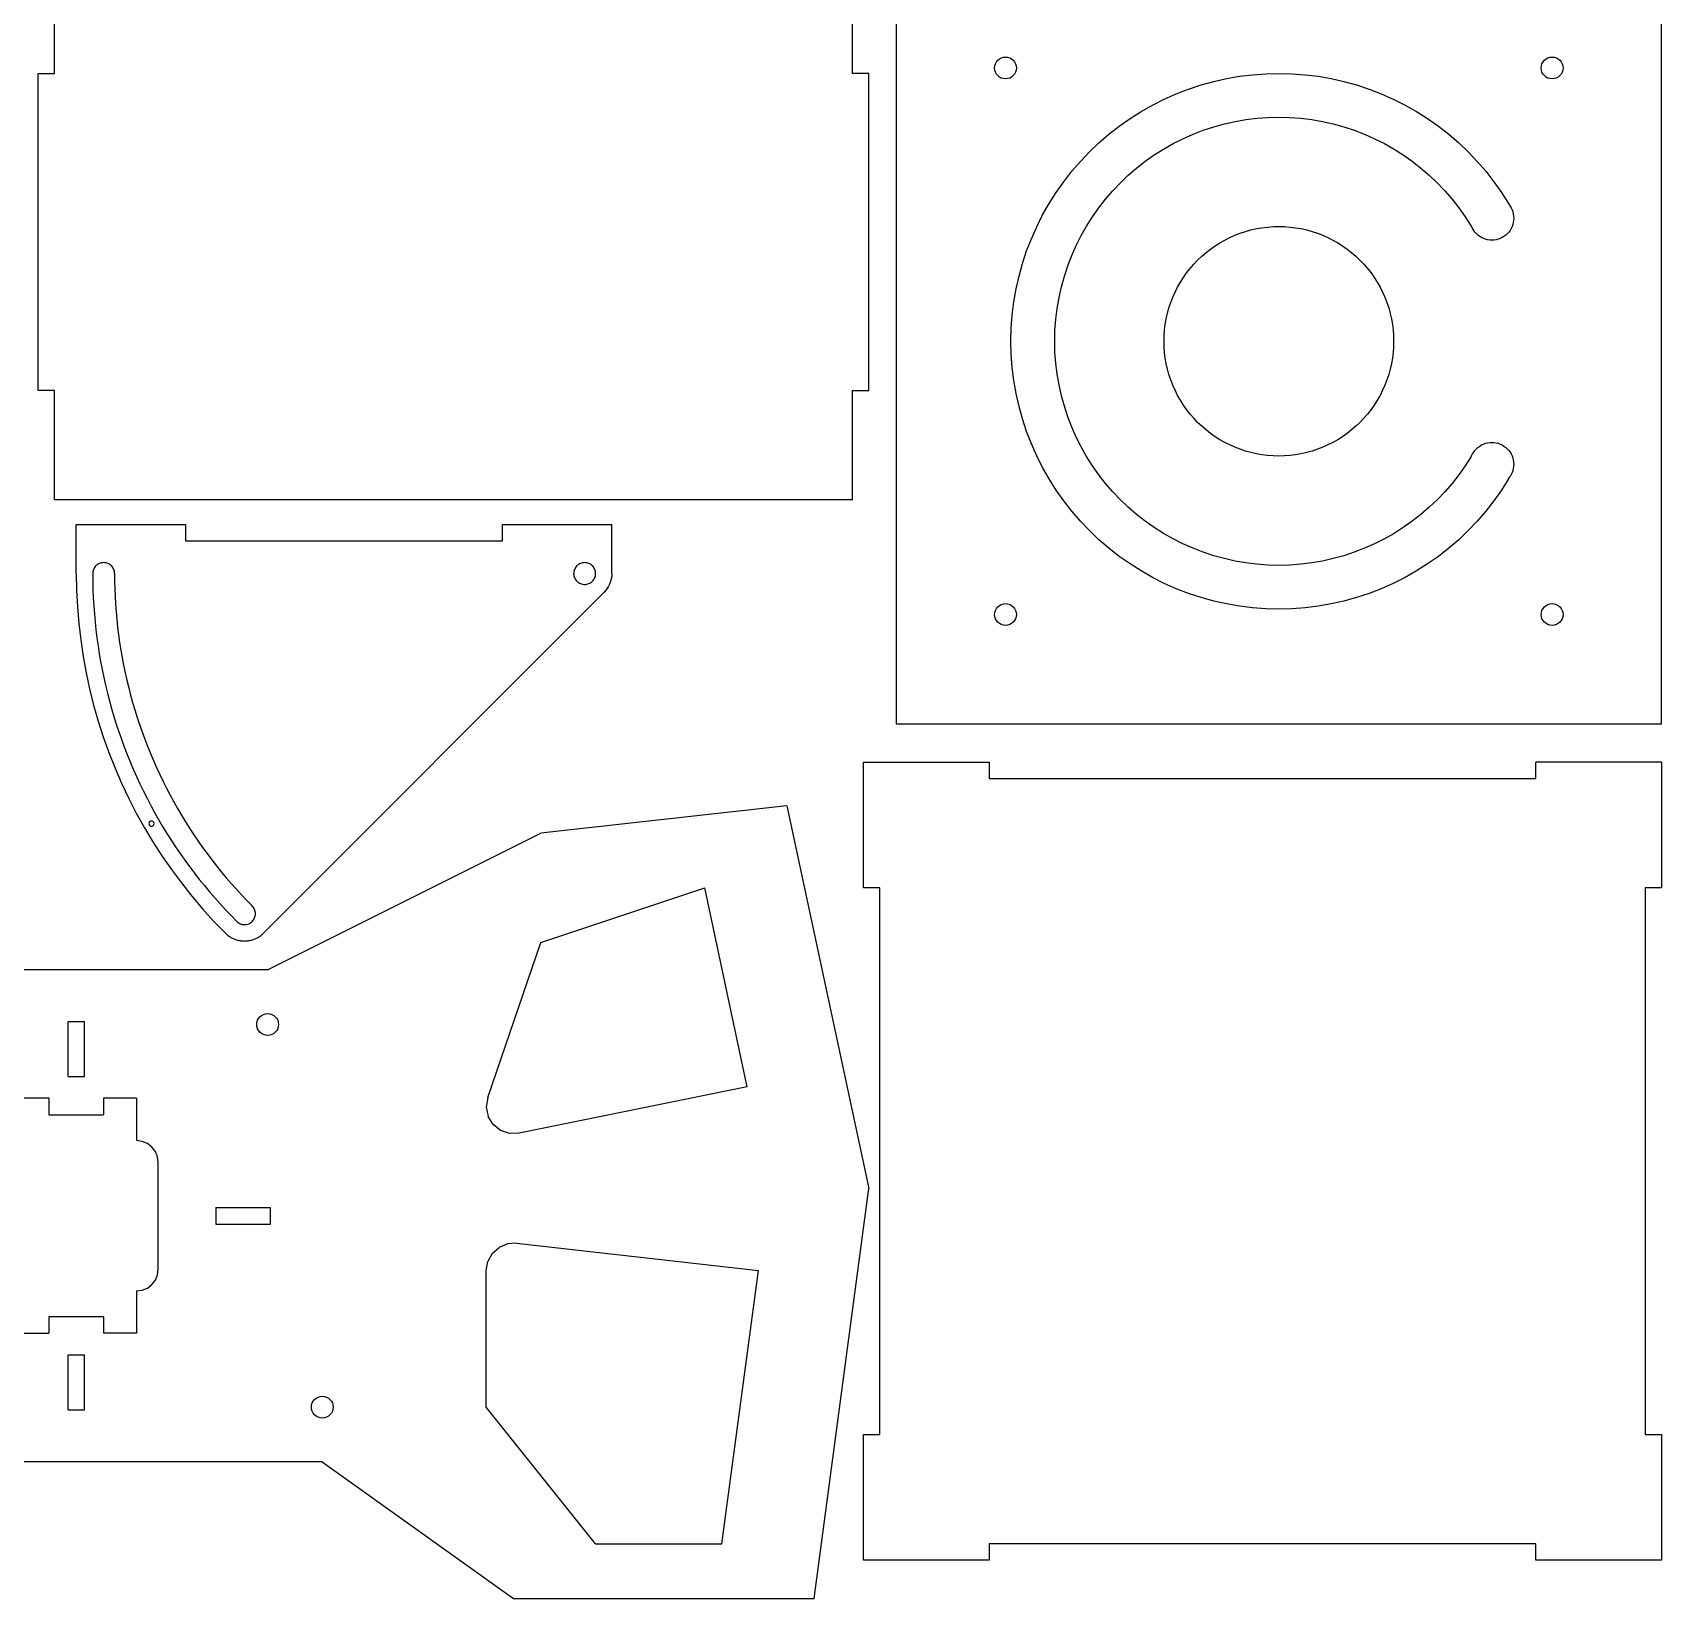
# Model space of a CAD drawing. Header units: metres. Extents: x -70 to 657, y -377 to 70.
# Drawn here: x 359 to 657, y -377 to -90.5 of the extents above; entities that cross this region are included whole.
import ezdxf

# ---------------------------------------------------------------- set-up
doc = ezdxf.new("R2010")
doc.units = ezdxf.units.M

msp = doc.modelspace()

# ---------------------------------------------------------------- linework, layer by layer
for p, q in [((517, -77), (517, -217)), ((657, -217), (657, -77)), ((363, -98), (363, -78)), ((509, -98), (509, -78)), ((535.59, -95.59), (535.89, -95.34)), ((535.89, -95.34), (536.23, -95.15)), ((536.23, -95.15), (536.61, -95.04)), ((536.61, -95.04), (537, -95)), ((537, -95), (537.39, -95.04)), ((537.39, -95.04), (537.77, -95.15)), ((537.77, -95.15), (538.11, -95.34)), ((538.11, -95.34), (538.41, -95.59)), ((635.59, -95.59), (635.89, -95.34)), ((635.89, -95.34), (636.23, -95.15)), ((636.23, -95.15), (636.61, -95.04)), ((636.61, -95.04), (637, -95)), ((637, -95), (637.39, -95.04)), ((637.39, -95.04), (637.77, -95.15)), ((637.77, -95.15), (638.11, -95.34)), ((638.11, -95.34), (638.41, -95.59)), ((360, -156), (360, -98)), ((360, -98), (363, -98)), ((512, -98), (509, -98)), ((512, -156), (512, -98)), ((535, -97), (535.04, -96.61)), ((535.04, -97.39), (535, -97)), ((535.04, -96.61), (535.15, -96.23)), ((535.15, -97.77), (535.04, -97.39)), ((535.15, -96.23), (535.34, -95.89)), ((535.34, -98.11), (535.15, -97.77)), ((535.34, -95.89), (535.59, -95.59)), ((535.59, -98.41), (535.34, -98.11)), ((538.41, -95.59), (538.66, -95.89)), ((538.66, -98.11), (538.41, -98.41)), ((538.66, -95.89), (538.85, -96.23)), ((538.85, -97.77), (538.66, -98.11)), ((538.85, -96.23), (538.96, -96.61)), ((538.96, -97.39), (538.85, -97.77)), ((538.96, -96.61), (539, -97)), ((539, -97), (538.96, -97.39)), ((579.81, -98.53), (582.2, -98.24)), ((582.2, -98.24), (584.6, -98.06)), ((584.6, -98.06), (587, -98)), ((587, -98), (589.4, -98.06)), ((589.4, -98.06), (591.8, -98.24)), ((591.8, -98.24), (594.19, -98.53)), ((635, -97), (635.04, -96.61)), ((635.04, -97.39), (635, -97)), ((635.04, -96.61), (635.15, -96.23)), ((635.15, -97.77), (635.04, -97.39)), ((635.15, -96.23), (635.34, -95.89)), ((635.34, -98.11), (635.15, -97.77)), ((635.34, -95.89), (635.59, -95.59)), ((635.59, -98.41), (635.34, -98.11)), ((638.41, -95.59), (638.66, -95.89)), ((638.66, -98.11), (638.41, -98.41)), ((638.66, -95.89), (638.85, -96.23)), ((638.85, -97.77), (638.66, -98.11)), ((638.85, -96.23), (638.96, -96.61)), ((638.96, -97.39), (638.85, -97.77)), ((638.96, -96.61), (639, -97)), ((639, -97), (638.96, -97.39)), ((535.89, -98.66), (535.59, -98.41)), ((536.23, -98.85), (535.89, -98.66)), ((536.61, -98.96), (536.23, -98.85)), ((537, -99), (536.61, -98.96)), ((537.39, -98.96), (537, -99)), ((537.77, -98.85), (537.39, -98.96)), ((538.11, -98.66), (537.77, -98.85)), ((538.41, -98.41), (538.11, -98.66)), ((568.25, -101.73), (570.49, -100.86)), ((570.49, -100.86), (572.78, -100.11)), ((572.78, -100.11), (575.09, -99.47)), ((575.09, -99.47), (577.44, -98.94)), ((577.44, -98.94), (579.81, -98.53)), ((594.19, -98.53), (596.56, -98.94)), ((596.56, -98.94), (598.91, -99.47)), ((598.91, -99.47), (601.22, -100.11)), ((601.22, -100.11), (603.51, -100.86)), ((603.51, -100.86), (605.75, -101.73)), ((635.89, -98.66), (635.59, -98.41)), ((636.23, -98.85), (635.89, -98.66)), ((636.61, -98.96), (636.23, -98.85)), ((637, -99), (636.61, -98.96)), ((637.39, -98.96), (637, -99)), ((637.77, -98.85), (637.39, -98.96)), ((638.11, -98.66), (637.77, -98.85)), ((638.41, -98.41), (638.11, -98.66)), ((561.81, -104.97), (563.9, -103.79)), ((563.9, -103.79), (566.05, -102.7)), ((566.05, -102.7), (568.25, -101.73)), ((605.75, -101.73), (607.95, -102.7)), ((607.95, -102.7), (610.1, -103.79)), ((610.1, -103.79), (612.19, -104.97)), ((557.81, -107.64), (559.78, -106.26)), ((559.78, -106.26), (561.81, -104.97)), ((575.1, -107.77), (577.04, -107.23)), ((577.04, -107.23), (579, -106.79)), ((579, -106.79), (580.98, -106.44)), ((580.98, -106.44), (582.98, -106.2)), ((582.98, -106.2), (584.99, -106.05)), ((584.99, -106.05), (587, -106)), ((587, -106), (589.01, -106.05)), ((589.01, -106.05), (591.02, -106.2)), ((591.02, -106.2), (593.02, -106.44)), ((593.02, -106.44), (595, -106.79)), ((595, -106.79), (596.96, -107.23)), ((596.96, -107.23), (598.9, -107.77)), ((612.19, -104.97), (614.22, -106.26)), ((614.22, -106.26), (616.19, -107.64)), ((554.09, -110.69), (555.91, -109.12)), ((555.91, -109.12), (557.81, -107.64)), ((567.67, -110.84), (569.47, -109.94)), ((569.47, -109.94), (571.31, -109.12)), ((571.31, -109.12), (573.19, -108.4)), ((573.19, -108.4), (575.1, -107.77)), ((598.9, -107.77), (600.81, -108.4)), ((600.81, -108.4), (602.69, -109.12)), ((602.69, -109.12), (604.53, -109.94)), ((604.53, -109.94), (606.33, -110.84)), ((616.19, -107.64), (618.09, -109.12)), ((618.09, -109.12), (619.91, -110.69)), ((550.69, -114.09), (552.35, -112.35)), ((552.35, -112.35), (554.09, -110.69)), ((562.58, -114.07), (564.22, -112.91)), ((564.22, -112.91), (565.92, -111.83)), ((565.92, -111.83), (567.67, -110.84)), ((606.33, -110.84), (608.08, -111.83)), ((608.08, -111.83), (609.78, -112.91)), ((609.78, -112.91), (611.42, -114.07)), ((619.91, -110.69), (621.65, -112.35)), ((621.65, -112.35), (623.31, -114.09)), ((547.64, -117.81), (549.12, -115.91)), ((549.12, -115.91), (550.69, -114.09)), ((559.47, -116.62), (560.99, -115.31)), ((560.99, -115.31), (562.58, -114.07)), ((611.42, -114.07), (613.01, -115.31)), ((613.01, -115.31), (614.53, -116.62)), ((623.31, -114.09), (624.88, -115.91)), ((624.88, -115.91), (626.36, -117.81)), ((546.26, -119.78), (547.64, -117.81)), ((556.62, -119.47), (558.01, -118.01)), ((558.01, -118.01), (559.47, -116.62)), ((614.53, -116.62), (615.99, -118.01)), ((615.99, -118.01), (617.38, -119.47)), ((626.36, -117.81), (627.74, -119.78)), ((543.79, -123.9), (544.97, -121.81)), ((544.97, -121.81), (546.26, -119.78)), ((554.07, -122.58), (555.31, -120.99)), ((555.31, -120.99), (556.62, -119.47)), ((617.38, -119.47), (618.69, -120.99)), ((618.69, -120.99), (619.93, -122.58)), ((627.74, -119.78), (629.03, -121.81)), ((629.03, -121.81), (629.5, -122.61)), ((542.7, -126.05), (543.79, -123.9)), ((551.83, -125.92), (552.91, -124.22)), ((552.91, -124.22), (554.07, -122.58)), ((619.93, -122.58), (621.09, -124.22)), ((621.09, -124.22), (622.17, -125.92)), ((629.5, -122.61), (629.67, -122.97)), ((629.67, -122.97), (629.8, -123.34)), ((629.8, -123.34), (629.89, -123.72)), ((629.89, -123.72), (629.95, -124.11)), ((629.95, -124.89), (629.89, -125.28)), ((629.95, -124.11), (629.97, -124.5)), ((629.97, -124.5), (629.95, -124.89)), ((541.73, -128.25), (542.7, -126.05)), ((549.94, -129.47), (550.84, -127.67)), ((550.84, -127.67), (551.83, -125.92)), ((577.1, -128.48), (578.02, -128.02)), ((578.02, -128.02), (578.96, -127.6)), ((578.96, -127.6), (579.93, -127.23)), ((579.93, -127.23), (580.9, -126.9)), ((580.9, -126.9), (581.9, -126.63)), ((581.9, -126.63), (582.9, -126.4)), ((582.9, -126.4), (583.92, -126.23)), ((583.92, -126.23), (584.94, -126.1)), ((584.94, -126.1), (585.97, -126.03)), ((585.97, -126.03), (587, -126)), ((587, -126), (588.03, -126.03)), ((588.03, -126.03), (589.06, -126.1)), ((589.06, -126.1), (590.08, -126.23)), ((590.08, -126.23), (591.1, -126.4)), ((591.1, -126.4), (592.1, -126.63)), ((592.1, -126.63), (593.1, -126.9)), ((593.1, -126.9), (594.07, -127.23)), ((594.07, -127.23), (595.04, -127.6)), ((595.04, -127.6), (595.98, -128.02)), ((595.98, -128.02), (596.9, -128.48)), ((622.17, -125.92), (622.44, -126.39)), ((622.65, -126.72), (622.44, -126.39)), ((622.88, -127.04), (622.65, -126.72)), ((623.14, -127.33), (622.88, -127.04)), ((623.43, -127.59), (623.14, -127.33)), ((623.75, -127.83), (623.43, -127.59)), ((624.09, -128.03), (623.75, -127.83)), ((624.44, -128.2), (624.09, -128.03)), ((627.86, -128.03), (627.5, -128.2)), ((628.19, -127.83), (627.86, -128.03)), ((628.51, -127.59), (628.19, -127.83)), ((628.8, -127.33), (628.51, -127.59)), ((629.06, -127.04), (628.8, -127.33)), ((629.3, -126.72), (629.06, -127.04)), ((629.5, -126.39), (629.3, -126.72)), ((629.67, -126.03), (629.5, -126.39)), ((629.8, -125.66), (629.67, -126.03)), ((629.89, -125.28), (629.8, -125.66)), ((540.11, -132.78), (540.86, -130.49)), ((540.86, -130.49), (541.73, -128.25)), ((549.12, -131.31), (549.94, -129.47)), ((572.9, -131.44), (573.68, -130.77)), ((573.68, -130.77), (574.49, -130.13)), ((574.49, -130.13), (575.33, -129.54)), ((575.33, -129.54), (576.2, -128.99)), ((576.2, -128.99), (577.1, -128.48)), ((596.9, -128.48), (597.8, -128.99)), ((597.8, -128.99), (598.67, -129.54)), ((598.67, -129.54), (599.51, -130.13)), ((599.51, -130.13), (600.32, -130.77)), ((600.32, -130.77), (601.1, -131.44)), ((624.81, -128.33), (624.44, -128.2)), ((625.19, -128.42), (624.81, -128.33)), ((625.58, -128.48), (625.19, -128.42)), ((625.97, -128.5), (625.58, -128.48)), ((626.36, -128.48), (625.97, -128.5)), ((626.75, -128.42), (626.36, -128.48)), ((627.13, -128.33), (626.75, -128.42)), ((627.5, -128.2), (627.13, -128.33)), ((539.47, -135.09), (540.11, -132.78)), ((547.77, -135.1), (548.4, -133.19)), ((548.4, -133.19), (549.12, -131.31)), ((570.13, -134.49), (570.77, -133.68)), ((570.77, -133.68), (571.44, -132.9)), ((571.44, -132.9), (572.15, -132.15)), ((572.15, -132.15), (572.9, -131.44)), ((601.1, -131.44), (601.85, -132.15)), ((601.85, -132.15), (602.56, -132.9)), ((602.56, -132.9), (603.23, -133.68)), ((603.23, -133.68), (603.87, -134.49)), ((538.94, -137.44), (539.47, -135.09)), ((546.79, -139), (547.23, -137.04)), ((547.23, -137.04), (547.77, -135.1)), ((568.48, -137.1), (568.99, -136.2)), ((568.99, -136.2), (569.54, -135.33)), ((569.54, -135.33), (570.13, -134.49)), ((603.87, -134.49), (604.46, -135.33)), ((604.46, -135.33), (605.01, -136.2)), ((605.01, -136.2), (605.52, -137.1)), ((538.24, -142.2), (538.53, -139.81)), ((538.53, -139.81), (538.94, -137.44)), ((546.44, -140.98), (546.79, -139)), ((566.9, -140.9), (567.23, -139.93)), ((567.23, -139.93), (567.6, -138.96)), ((567.6, -138.96), (568.02, -138.02)), ((568.02, -138.02), (568.48, -137.1)), ((605.52, -137.1), (605.98, -138.02)), ((605.98, -138.02), (606.4, -138.96)), ((606.4, -138.96), (606.77, -139.93)), ((606.77, -139.93), (607.1, -140.9)), ((538.06, -144.6), (538.24, -142.2)), ((546.05, -144.99), (546.2, -142.98)), ((546.2, -142.98), (546.44, -140.98)), ((566.23, -143.92), (566.4, -142.9)), ((566.4, -142.9), (566.63, -141.9)), ((566.63, -141.9), (566.9, -140.9)), ((607.1, -140.9), (607.37, -141.9)), ((607.37, -141.9), (607.6, -142.9)), ((607.6, -142.9), (607.77, -143.92)), ((538, -147), (538.06, -144.6)), ((546, -147), (546.05, -144.99)), ((566, -147), (566.03, -145.97)), ((566.03, -145.97), (566.1, -144.94)), ((566.1, -144.94), (566.23, -143.92)), ((607.77, -143.92), (607.9, -144.94)), ((607.9, -144.94), (607.97, -145.97)), ((607.97, -145.97), (608, -147)), ((538.06, -149.4), (538, -147)), ((546.05, -149.01), (546, -147)), ((566.03, -148.03), (566, -147)), ((566.1, -149.06), (566.03, -148.03)), ((607.97, -148.03), (607.9, -149.06)), ((608, -147), (607.97, -148.03)), ((538.24, -151.8), (538.06, -149.4)), ((538.53, -154.19), (538.24, -151.8)), ((546.2, -151.02), (546.05, -149.01)), ((546.44, -153.02), (546.2, -151.02)), ((566.23, -150.08), (566.1, -149.06)), ((566.4, -151.1), (566.23, -150.08)), ((566.63, -152.1), (566.4, -151.1)), ((607.6, -151.1), (607.37, -152.1)), ((607.77, -150.08), (607.6, -151.1)), ((607.9, -149.06), (607.77, -150.08)), ((538.94, -156.56), (538.53, -154.19)), ((546.79, -155), (546.44, -153.02)), ((566.9, -153.1), (566.63, -152.1)), ((567.23, -154.07), (566.9, -153.1)), ((567.6, -155.04), (567.23, -154.07)), ((606.77, -154.07), (606.4, -155.04)), ((607.1, -153.1), (606.77, -154.07)), ((607.37, -152.1), (607.1, -153.1)), ((363, -156), (360, -156)), ((363, -176), (363, -156)), ((509, -176), (509, -156)), ((509, -156), (512, -156)), ((539.47, -158.91), (538.94, -156.56)), ((547.23, -156.96), (546.79, -155)), ((547.77, -158.9), (547.23, -156.96)), ((568.02, -155.98), (567.6, -155.04)), ((568.48, -156.9), (568.02, -155.98)), ((568.99, -157.8), (568.48, -156.9)), ((569.54, -158.67), (568.99, -157.8)), ((605.01, -157.8), (604.46, -158.67)), ((605.52, -156.9), (605.01, -157.8)), ((605.98, -155.98), (605.52, -156.9)), ((606.4, -155.04), (605.98, -155.98)), ((540.11, -161.22), (539.47, -158.91)), ((548.4, -160.81), (547.77, -158.9)), ((549.12, -162.69), (548.4, -160.81)), ((570.13, -159.51), (569.54, -158.67)), ((570.77, -160.32), (570.13, -159.51)), ((571.44, -161.1), (570.77, -160.32)), ((603.23, -160.32), (602.56, -161.1)), ((603.87, -159.51), (603.23, -160.32)), ((604.46, -158.67), (603.87, -159.51)), ((540.86, -163.51), (540.11, -161.22)), ((541.73, -165.75), (540.86, -163.51)), ((549.94, -164.53), (549.12, -162.69)), ((572.15, -161.85), (571.44, -161.1)), ((572.9, -162.56), (572.15, -161.85)), ((573.68, -163.23), (572.9, -162.56)), ((574.49, -163.87), (573.68, -163.23)), ((575.33, -164.46), (574.49, -163.87)), ((599.51, -163.87), (598.67, -164.46)), ((600.32, -163.23), (599.51, -163.87)), ((601.1, -162.56), (600.32, -163.23)), ((601.85, -161.85), (601.1, -162.56)), ((602.56, -161.1), (601.85, -161.85)), ((542.7, -167.95), (541.73, -165.75)), ((550.84, -166.33), (549.94, -164.53)), ((551.83, -168.08), (550.84, -166.33)), ((576.2, -165.01), (575.33, -164.46)), ((577.1, -165.52), (576.2, -165.01)), ((578.02, -165.98), (577.1, -165.52)), ((578.96, -166.4), (578.02, -165.98)), ((579.93, -166.77), (578.96, -166.4)), ((580.9, -167.1), (579.93, -166.77)), ((594.07, -166.77), (593.1, -167.1)), ((595.04, -166.4), (594.07, -166.77)), ((595.98, -165.98), (595.04, -166.4)), ((596.9, -165.52), (595.98, -165.98)), ((597.8, -165.01), (596.9, -165.52)), ((598.67, -164.46), (597.8, -165.01)), ((622.88, -166.96), (623.14, -166.67)), ((623.14, -166.67), (623.43, -166.41)), ((623.43, -166.41), (623.75, -166.17)), ((623.75, -166.17), (624.09, -165.97)), ((624.09, -165.97), (624.44, -165.8)), ((624.44, -165.8), (624.81, -165.67)), ((624.81, -165.67), (625.19, -165.58)), ((625.19, -165.58), (625.58, -165.52)), ((625.58, -165.52), (625.97, -165.5)), ((625.97, -165.5), (626.36, -165.52)), ((626.36, -165.52), (626.75, -165.58)), ((626.75, -165.58), (627.13, -165.67)), ((627.13, -165.67), (627.5, -165.8)), ((627.5, -165.8), (627.86, -165.97)), ((627.86, -165.97), (628.19, -166.17)), ((628.19, -166.17), (628.51, -166.41)), ((628.51, -166.41), (628.8, -166.67)), ((628.8, -166.67), (629.06, -166.96)), ((543.79, -170.1), (542.7, -167.95)), ((552.91, -169.78), (551.83, -168.08)), ((554.07, -171.42), (552.91, -169.78)), ((581.9, -167.37), (580.9, -167.1)), ((582.9, -167.6), (581.9, -167.37)), ((583.92, -167.77), (582.9, -167.6)), ((584.94, -167.9), (583.92, -167.77)), ((585.97, -167.97), (584.94, -167.9)), ((587, -168), (585.97, -167.97)), ((588.03, -167.97), (587, -168)), ((589.06, -167.9), (588.03, -167.97)), ((590.08, -167.77), (589.06, -167.9)), ((591.1, -167.6), (590.08, -167.77)), ((592.1, -167.37), (591.1, -167.6)), ((593.1, -167.1), (592.1, -167.37)), ((621.09, -169.78), (619.93, -171.42)), ((622.17, -168.08), (621.09, -169.78)), ((622.17, -168.08), (622.44, -167.61)), ((622.44, -167.61), (622.65, -167.28)), ((622.65, -167.28), (622.88, -166.96)), ((629.06, -166.96), (629.3, -167.28)), ((629.3, -167.28), (629.5, -167.61)), ((629.5, -167.61), (629.67, -167.97)), ((629.67, -167.97), (629.8, -168.34)), ((629.8, -168.34), (629.89, -168.72)), ((629.89, -168.72), (629.95, -169.11)), ((629.95, -169.11), (629.97, -169.5)), ((629.97, -169.5), (629.95, -169.89)), ((544.97, -172.19), (543.79, -170.1)), ((546.26, -174.22), (544.97, -172.19)), ((555.31, -173.01), (554.07, -171.42)), ((619.93, -171.42), (618.69, -173.01)), ((629.03, -172.19), (627.74, -174.22)), ((629.03, -172.19), (629.3, -171.72)), ((629.5, -171.39), (629.3, -171.72)), ((629.67, -171.03), (629.5, -171.39)), ((629.8, -170.66), (629.67, -171.03)), ((629.89, -170.28), (629.8, -170.66)), ((629.95, -169.89), (629.89, -170.28)), ((547.64, -176.19), (546.26, -174.22)), ((556.62, -174.53), (555.31, -173.01)), ((558.01, -175.99), (556.62, -174.53)), ((617.38, -174.53), (615.99, -175.99)), ((618.69, -173.01), (617.38, -174.53)), ((627.74, -174.22), (626.36, -176.19)), ((509, -176), (363, -176)), ((549.12, -178.09), (547.64, -176.19)), ((550.69, -179.91), (549.12, -178.09)), ((559.47, -177.38), (558.01, -175.99)), ((560.99, -178.69), (559.47, -177.38)), ((562.58, -179.93), (560.99, -178.69)), ((613.01, -178.69), (611.42, -179.93)), ((614.53, -177.38), (613.01, -178.69)), ((615.99, -175.99), (614.53, -177.38)), ((624.88, -178.09), (623.31, -179.91)), ((626.36, -176.19), (624.88, -178.09)), ((367, -180.5), (387, -180.5)), ((367, -189.5), (367, -180.5)), ((387, -180.5), (387, -183.5)), ((445, -180.5), (465, -180.5)), ((445, -183.5), (445, -180.5)), ((465, -189.5), (465, -180.5)), ((552.35, -181.65), (550.69, -179.91)), ((554.09, -183.31), (552.35, -181.65)), ((564.22, -181.09), (562.58, -179.93)), ((565.92, -182.17), (564.22, -181.09)), ((609.78, -181.09), (608.08, -182.17)), ((611.42, -179.93), (609.78, -181.09)), ((621.65, -181.65), (619.91, -183.31)), ((623.31, -179.91), (621.65, -181.65)), ((387, -183.5), (445, -183.5)), ((555.91, -184.88), (554.09, -183.31)), ((567.67, -183.16), (565.92, -182.17)), ((569.47, -184.06), (567.67, -183.16)), ((571.31, -184.88), (569.47, -184.06)), ((604.53, -184.06), (602.69, -184.88)), ((606.33, -183.16), (604.53, -184.06)), ((608.08, -182.17), (606.33, -183.16)), ((619.91, -183.31), (618.09, -184.88)), ((371.06, -187.74), (370.89, -187.84)), ((371.23, -187.65), (371.06, -187.74)), ((371.42, -187.59), (371.23, -187.65)), ((371.61, -187.54), (371.42, -187.59)), ((371.8, -187.51), (371.61, -187.54)), ((372, -187.5), (371.8, -187.51)), ((372.2, -187.51), (372, -187.5)), ((372.39, -187.54), (372.2, -187.51)), ((372.58, -187.59), (372.39, -187.54)), ((372.77, -187.65), (372.58, -187.59)), ((372.94, -187.74), (372.77, -187.65)), ((373.11, -187.84), (372.94, -187.74)), ((459.06, -187.74), (458.89, -187.84)), ((459.23, -187.65), (459.06, -187.74)), ((459.42, -187.59), (459.23, -187.65)), ((459.61, -187.54), (459.42, -187.59)), ((459.8, -187.51), (459.61, -187.54)), ((460, -187.5), (459.8, -187.51)), ((460.2, -187.51), (460, -187.5)), ((460.39, -187.54), (460.2, -187.51)), ((460.58, -187.59), (460.39, -187.54)), ((460.77, -187.65), (460.58, -187.59)), ((460.94, -187.74), (460.77, -187.65)), ((461.11, -187.84), (460.94, -187.74)), ((557.81, -186.36), (555.91, -184.88)), ((559.78, -187.74), (557.81, -186.36)), ((573.19, -185.6), (571.31, -184.88)), ((575.1, -186.23), (573.19, -185.6)), ((577.04, -186.77), (575.1, -186.23)), ((579, -187.21), (577.04, -186.77)), ((580.98, -187.56), (579, -187.21)), ((582.98, -187.8), (580.98, -187.56)), ((593.02, -187.56), (591.02, -187.8)), ((595, -187.21), (593.02, -187.56)), ((596.96, -186.77), (595, -187.21)), ((598.9, -186.23), (596.96, -186.77)), ((600.81, -185.6), (598.9, -186.23)), ((602.69, -184.88), (600.81, -185.6)), ((616.19, -186.36), (614.22, -187.74)), ((618.09, -184.88), (616.19, -186.36)), ((367, -189.5), (367.05, -192.54)), ((370.01, -189.3), (370, -189.5)), ((370, -189.5), (370.01, -190.97)), ((370.04, -189.11), (370.01, -189.3)), ((370.09, -188.92), (370.04, -189.11)), ((370.15, -188.73), (370.09, -188.92)), ((370.24, -188.56), (370.15, -188.73)), ((370.34, -188.39), (370.24, -188.56)), ((370.45, -188.23), (370.34, -188.39)), ((370.59, -188.09), (370.45, -188.23)), ((370.73, -187.95), (370.59, -188.09)), ((370.89, -187.84), (370.73, -187.95)), ((373.27, -187.95), (373.11, -187.84)), ((373.41, -188.09), (373.27, -187.95)), ((373.55, -188.23), (373.41, -188.09)), ((373.66, -188.39), (373.55, -188.23)), ((373.76, -188.56), (373.66, -188.39)), ((373.85, -188.73), (373.76, -188.56)), ((373.91, -188.92), (373.85, -188.73)), ((373.96, -189.11), (373.91, -188.92)), ((373.99, -189.3), (373.96, -189.11)), ((374, -189.5), (373.99, -189.3)), ((374, -189.5), (374.01, -190.91)), ((458.01, -189.3), (458, -189.5)), ((458.01, -189.7), (458, -189.5)), ((458.04, -189.11), (458.01, -189.3)), ((458.01, -189.7), (458.04, -189.89)), ((458.09, -188.92), (458.04, -189.11)), ((458.04, -189.89), (458.09, -190.08)), ((458.15, -188.73), (458.09, -188.92)), ((458.09, -190.08), (458.15, -190.27)), ((458.24, -188.56), (458.15, -188.73)), ((458.15, -190.27), (458.24, -190.44)), ((458.34, -188.39), (458.24, -188.56)), ((458.24, -190.44), (458.34, -190.61)), ((458.45, -188.23), (458.34, -188.39)), ((458.34, -190.61), (458.45, -190.77)), ((458.59, -188.09), (458.45, -188.23)), ((458.73, -187.95), (458.59, -188.09)), ((458.89, -187.84), (458.73, -187.95)), ((461.27, -187.95), (461.11, -187.84)), ((461.41, -188.09), (461.27, -187.95)), ((461.55, -188.23), (461.41, -188.09)), ((461.66, -188.39), (461.55, -188.23)), ((461.55, -190.77), (461.66, -190.61)), ((461.76, -188.56), (461.66, -188.39)), ((461.66, -190.61), (461.76, -190.44)), ((461.85, -188.73), (461.76, -188.56)), ((461.76, -190.44), (461.85, -190.27)), ((461.91, -188.92), (461.85, -188.73)), ((461.85, -190.27), (461.91, -190.08)), ((461.96, -189.11), (461.91, -188.92)), ((461.91, -190.08), (461.96, -189.89)), ((461.99, -189.3), (461.96, -189.11)), ((461.96, -189.89), (461.99, -189.7)), ((462, -189.5), (461.99, -189.3)), ((461.99, -189.7), (462, -189.5)), ((464.81, -190.69), (464.59, -191.33)), ((464.95, -190.07), (464.81, -190.69)), ((465, -189.5), (464.95, -190.07)), ((561.81, -189.03), (559.78, -187.74)), ((563.9, -190.21), (561.81, -189.03)), ((566.05, -191.3), (563.9, -190.21)), ((584.99, -187.95), (582.98, -187.8)), ((587, -188), (584.99, -187.95)), ((589.01, -187.95), (587, -188)), ((591.02, -187.8), (589.01, -187.95)), ((610.1, -190.21), (607.95, -191.3)), ((612.19, -189.03), (610.1, -190.21)), ((614.22, -187.74), (612.19, -189.03)), ((367.05, -192.54), (367.2, -195.58)), ((370.01, -190.97), (370.05, -192.44)), ((370.05, -192.44), (370.11, -193.92)), ((374.01, -190.91), (374.05, -192.31)), ((374.05, -192.31), (374.1, -193.72)), ((463.59, -192.92), (401.31, -255.26)), ((458.45, -190.77), (458.59, -190.91)), ((458.59, -190.91), (458.73, -191.05)), ((458.73, -191.05), (458.89, -191.16)), ((458.89, -191.16), (459.06, -191.26)), ((459.06, -191.26), (459.23, -191.35)), ((459.23, -191.35), (459.42, -191.41)), ((459.42, -191.41), (459.61, -191.46)), ((459.61, -191.46), (459.8, -191.49)), ((459.8, -191.49), (460, -191.5)), ((460, -191.5), (460.2, -191.49)), ((460.2, -191.49), (460.39, -191.46)), ((460.39, -191.46), (460.58, -191.41)), ((460.58, -191.41), (460.77, -191.35)), ((460.77, -191.35), (460.94, -191.26)), ((460.94, -191.26), (461.11, -191.16)), ((461.11, -191.16), (461.27, -191.05)), ((461.27, -191.05), (461.41, -190.91)), ((461.41, -190.91), (461.55, -190.77)), ((463.95, -192.48), (463.59, -192.92)), ((464.29, -191.94), (463.95, -192.48)), ((464.59, -191.33), (464.29, -191.94)), ((568.25, -192.27), (566.05, -191.3)), ((570.49, -193.14), (568.25, -192.27)), ((572.78, -193.89), (570.49, -193.14)), ((603.51, -193.14), (601.22, -193.89)), ((605.75, -192.27), (603.51, -193.14)), ((607.95, -191.3), (605.75, -192.27)), ((367.2, -195.58), (367.45, -198.62)), ((370.11, -193.92), (370.19, -195.39)), ((370.19, -195.39), (370.3, -196.85)), ((374.1, -193.72), (374.18, -195.12)), ((374.18, -195.12), (374.29, -196.53)), ((374.29, -196.53), (374.41, -197.93)), ((535, -197), (535.04, -196.61)), ((535.04, -196.61), (535.15, -196.23)), ((535.15, -196.23), (535.34, -195.89)), ((535.34, -195.89), (535.59, -195.59)), ((535.59, -195.59), (535.89, -195.34)), ((535.89, -195.34), (536.23, -195.15)), ((536.23, -195.15), (536.61, -195.04)), ((536.61, -195.04), (537, -195)), ((537, -195), (537.39, -195.04)), ((537.39, -195.04), (537.77, -195.15)), ((537.77, -195.15), (538.11, -195.34)), ((538.11, -195.34), (538.41, -195.59)), ((538.41, -195.59), (538.66, -195.89)), ((538.66, -195.89), (538.85, -196.23)), ((538.85, -196.23), (538.96, -196.61)), ((538.96, -196.61), (539, -197)), ((575.09, -194.53), (572.78, -193.89)), ((577.44, -195.06), (575.09, -194.53)), ((579.81, -195.47), (577.44, -195.06)), ((582.2, -195.76), (579.81, -195.47)), ((584.6, -195.94), (582.2, -195.76)), ((587, -196), (584.6, -195.94)), ((589.4, -195.94), (587, -196)), ((591.8, -195.76), (589.4, -195.94)), ((594.19, -195.47), (591.8, -195.76)), ((596.56, -195.06), (594.19, -195.47)), ((598.91, -194.53), (596.56, -195.06)), ((601.22, -193.89), (598.91, -194.53)), ((635, -197), (635.04, -196.61)), ((635.04, -196.61), (635.15, -196.23)), ((635.15, -196.23), (635.34, -195.89)), ((635.34, -195.89), (635.59, -195.59)), ((635.59, -195.59), (635.89, -195.34)), ((635.89, -195.34), (636.23, -195.15)), ((636.23, -195.15), (636.61, -195.04)), ((636.61, -195.04), (637, -195)), ((637, -195), (637.39, -195.04)), ((637.39, -195.04), (637.77, -195.15)), ((637.77, -195.15), (638.11, -195.34)), ((638.11, -195.34), (638.41, -195.59)), ((638.41, -195.59), (638.66, -195.89)), ((638.66, -195.89), (638.85, -196.23)), ((638.85, -196.23), (638.96, -196.61)), ((638.96, -196.61), (639, -197)), ((367.45, -198.62), (367.8, -201.64)), ((370.3, -196.85), (370.43, -198.32)), ((370.43, -198.32), (370.59, -199.79)), ((374.41, -197.93), (374.56, -199.33)), ((374.56, -199.33), (374.74, -200.73)), ((535.04, -197.39), (535, -197)), ((535.15, -197.77), (535.04, -197.39)), ((535.34, -198.11), (535.15, -197.77)), ((535.59, -198.41), (535.34, -198.11)), ((535.89, -198.66), (535.59, -198.41)), ((536.23, -198.85), (535.89, -198.66)), ((536.61, -198.96), (536.23, -198.85)), ((537, -199), (536.61, -198.96)), ((537.39, -198.96), (537, -199)), ((537.77, -198.85), (537.39, -198.96)), ((538.11, -198.66), (537.77, -198.85)), ((538.41, -198.41), (538.11, -198.66)), ((538.66, -198.11), (538.41, -198.41)), ((538.85, -197.77), (538.66, -198.11)), ((538.96, -197.39), (538.85, -197.77)), ((539, -197), (538.96, -197.39)), ((635.04, -197.39), (635, -197)), ((635.15, -197.77), (635.04, -197.39)), ((635.34, -198.11), (635.15, -197.77)), ((635.59, -198.41), (635.34, -198.11)), ((635.89, -198.66), (635.59, -198.41)), ((636.23, -198.85), (635.89, -198.66)), ((636.61, -198.96), (636.23, -198.85)), ((637, -199), (636.61, -198.96)), ((637.39, -198.96), (637, -199)), ((637.77, -198.85), (637.39, -198.96)), ((638.11, -198.66), (637.77, -198.85)), ((638.41, -198.41), (638.11, -198.66)), ((638.66, -198.11), (638.41, -198.41)), ((638.85, -197.77), (638.66, -198.11)), ((638.96, -197.39), (638.85, -197.77)), ((639, -197), (638.96, -197.39)), ((367.8, -201.64), (368.24, -204.65)), ((370.59, -199.79), (370.77, -201.25)), ((370.77, -201.25), (370.97, -202.71)), ((374.74, -200.73), (374.93, -202.12)), ((374.93, -202.12), (375.15, -203.51)), ((368.24, -204.65), (368.79, -207.64)), ((370.97, -202.71), (371.2, -204.16)), ((371.2, -204.16), (371.45, -205.61)), ((371.45, -205.61), (371.73, -207.06)), ((375.15, -203.51), (375.39, -204.9)), ((375.39, -204.9), (375.65, -206.28)), ((368.79, -207.64), (369.43, -210.62)), ((371.73, -207.06), (372.03, -208.5)), ((372.03, -208.5), (372.35, -209.94)), ((375.65, -206.28), (375.94, -207.66)), ((375.94, -207.66), (376.25, -209.03)), ((369.43, -210.62), (370.17, -213.57)), ((372.35, -209.94), (372.7, -211.37)), ((372.7, -211.37), (373.07, -212.79)), ((376.25, -209.03), (376.58, -210.4)), ((376.58, -210.4), (376.93, -211.76)), ((370.17, -213.57), (371, -216.5)), ((373.07, -212.79), (373.46, -214.21)), ((373.46, -214.21), (373.88, -215.63)), ((376.93, -211.76), (377.31, -213.11)), ((377.31, -213.11), (377.7, -214.46)), ((377.7, -214.46), (378.12, -215.81)), ((371, -216.5), (371.94, -219.39)), ((373.88, -215.63), (374.31, -217.03)), ((374.31, -217.03), (374.78, -218.43)), ((378.12, -215.81), (378.56, -217.14)), ((378.56, -217.14), (379.03, -218.47)), ((517, -217), (657, -217)), ((371.94, -219.39), (372.96, -222.26)), ((374.78, -218.43), (375.26, -219.82)), ((375.26, -219.82), (375.77, -221.2)), ((379.03, -218.47), (379.51, -219.79)), ((379.51, -219.79), (380.02, -221.11)), ((372.96, -222.26), (374.08, -225.09)), ((375.77, -221.2), (376.3, -222.58)), ((376.3, -222.58), (376.85, -223.94)), ((380.02, -221.11), (380.55, -222.41)), ((380.55, -222.41), (381.1, -223.71)), ((374.08, -225.09), (375.29, -227.88)), ((376.85, -223.94), (377.43, -225.3)), ((377.43, -225.3), (378.02, -226.64)), ((381.1, -223.71), (381.67, -224.99)), ((381.67, -224.99), (382.26, -226.27)), ((382.26, -226.27), (382.87, -227.54)), ((511, -247), (511, -224)), ((511, -224), (534, -224)), ((534, -224), (534, -227)), ((634, -227), (634, -224)), ((657, -224), (634, -224)), ((657, -224), (657, -247)), ((375.29, -227.88), (376.59, -230.63)), ((378.02, -226.64), (378.64, -227.98)), ((378.64, -227.98), (379.28, -229.31)), ((379.28, -229.31), (379.94, -230.62)), ((382.87, -227.54), (383.5, -228.79)), ((383.5, -228.79), (384.15, -230.04)), ((534, -227), (634, -227)), ((376.59, -230.63), (377.98, -233.34)), ((379.94, -230.62), (380.63, -231.93)), ((380.63, -231.93), (381.33, -233.22)), ((384.15, -230.04), (384.83, -231.28)), ((384.83, -231.28), (385.52, -232.5)), ((497, -232), (452, -237)), ((497, -232), (512, -302)), ((377.98, -233.34), (379.46, -236)), ((380.41, -234.9), (380.26, -235.25)), ((380.26, -235.25), (380.41, -235.6)), ((380.76, -234.75), (380.41, -234.9)), ((381.11, -234.9), (380.76, -234.75)), ((381.26, -235.25), (381.11, -234.9)), ((381.11, -235.6), (381.26, -235.25)), ((381.33, -233.22), (382.06, -234.5)), ((382.06, -234.5), (382.8, -235.77)), ((385.52, -232.5), (386.24, -233.71)), ((386.24, -233.71), (386.97, -234.91)), ((386.97, -234.91), (387.72, -236.1)), ((379.46, -236), (381.02, -238.61)), ((380.41, -235.6), (380.76, -235.75)), ((380.76, -235.75), (381.11, -235.6)), ((382.8, -235.77), (383.57, -237.03)), ((383.57, -237.03), (384.36, -238.27)), ((384.36, -238.27), (385.17, -239.5)), ((387.72, -236.1), (388.49, -237.28)), ((388.49, -237.28), (389.28, -238.44)), ((402, -262), (452, -237)), ((381.02, -238.61), (382.67, -241.17)), ((382.67, -241.17), (384.41, -243.67)), ((385.17, -239.5), (386, -240.72)), ((386, -240.72), (386.84, -241.92)), ((389.28, -238.44), (390.1, -239.59)), ((390.1, -239.59), (390.92, -240.73)), ((390.92, -240.73), (391.77, -241.85)), ((384.41, -243.67), (386.22, -246.11)), ((386.84, -241.92), (387.71, -243.11)), ((387.71, -243.11), (388.6, -244.29)), ((388.6, -244.29), (389.5, -245.45)), ((391.77, -241.85), (392.64, -242.96)), ((392.64, -242.96), (393.52, -244.06)), ((393.52, -244.06), (394.42, -245.14)), ((386.22, -246.11), (388.11, -248.5)), ((389.5, -245.45), (390.43, -246.6)), ((390.43, -246.6), (391.37, -247.73)), ((394.42, -245.14), (395.34, -246.2)), ((395.34, -246.2), (396.28, -247.25)), ((396.28, -247.25), (397.23, -248.29)), ((452, -257), (482, -247)), ((489.73, -283.38), (482, -247)), ((514, -247), (511, -247)), ((514, -347), (514, -247)), ((657, -247), (654, -247)), ((654, -247), (654, -347)), ((388.11, -248.5), (390.08, -250.82)), ((391.37, -247.73), (392.33, -248.84)), ((392.33, -248.84), (393.31, -249.94)), ((393.31, -249.94), (394.31, -251.02)), ((397.23, -248.29), (398.2, -249.31)), ((398.2, -249.31), (399.19, -250.31)), ((399.32, -250.46), (399.19, -250.31)), ((390.08, -250.82), (392.12, -253.07)), ((392.12, -253.07), (394.24, -255.26)), ((394.31, -251.02), (395.33, -252.09)), ((395.33, -252.09), (396.36, -253.14)), ((396.36, -253.14), (396.51, -253.27)), ((396.51, -253.27), (396.66, -253.39)), ((398.89, -253.39), (399.04, -253.27)), ((399.04, -253.27), (399.19, -253.14)), ((399.19, -253.14), (399.32, -252.99)), ((399.44, -250.61), (399.32, -250.46)), ((399.32, -252.99), (399.44, -252.84)), ((399.54, -250.78), (399.44, -250.61)), ((399.44, -252.84), (399.54, -252.67)), ((399.62, -250.96), (399.54, -250.78)), ((399.54, -252.67), (399.62, -252.49)), ((399.69, -251.14), (399.62, -250.96)), ((399.62, -252.49), (399.69, -252.31)), ((399.74, -251.34), (399.69, -251.14)), ((399.69, -252.31), (399.74, -252.12)), ((399.76, -251.53), (399.74, -251.34)), ((399.74, -252.12), (399.76, -251.92)), ((399.77, -251.73), (399.76, -251.53)), ((399.76, -251.92), (399.77, -251.73)), ((394.24, -255.26), (394.36, -255.37)), ((394.36, -255.37), (394.48, -255.48)), ((394.48, -255.48), (394.6, -255.59)), ((394.6, -255.59), (394.73, -255.69)), ((394.73, -255.69), (394.86, -255.79)), ((394.86, -255.79), (395, -255.88)), ((395, -255.88), (395.13, -255.97)), ((395.13, -255.97), (395.27, -256.06)), ((395.27, -256.06), (395.42, -256.14)), ((395.42, -256.14), (395.56, -256.21)), ((395.56, -256.21), (395.71, -256.28)), ((395.71, -256.28), (395.86, -256.34)), ((396.66, -253.39), (396.83, -253.49)), ((396.83, -253.49), (397.01, -253.57)), ((397.01, -253.57), (397.19, -253.64)), ((397.19, -253.64), (397.38, -253.69)), ((397.38, -253.69), (397.58, -253.72)), ((397.58, -253.72), (397.77, -253.73)), ((397.77, -253.73), (397.97, -253.72)), ((397.97, -253.72), (398.16, -253.69)), ((398.16, -253.69), (398.36, -253.64)), ((398.36, -253.64), (398.54, -253.57)), ((398.54, -253.57), (398.72, -253.49)), ((398.72, -253.49), (398.89, -253.39)), ((399.69, -256.34), (399.84, -256.28)), ((399.84, -256.28), (399.99, -256.21)), ((399.99, -256.21), (400.13, -256.14)), ((400.13, -256.14), (400.27, -256.06)), ((400.27, -256.06), (400.41, -255.97)), ((400.41, -255.97), (400.55, -255.88)), ((400.55, -255.88), (400.69, -255.79)), ((400.69, -255.79), (400.82, -255.69)), ((400.82, -255.69), (400.95, -255.59)), ((400.95, -255.59), (401.07, -255.48)), ((401.07, -255.48), (401.19, -255.37)), ((401.19, -255.37), (401.31, -255.26)), ((395.86, -256.34), (396.01, -256.4)), ((396.01, -256.4), (396.17, -256.46)), ((396.17, -256.46), (396.32, -256.51)), ((396.32, -256.51), (396.48, -256.56)), ((396.48, -256.56), (396.64, -256.59)), ((396.64, -256.59), (396.8, -256.63)), ((396.8, -256.63), (396.96, -256.66)), ((396.96, -256.66), (397.12, -256.68)), ((397.12, -256.68), (397.28, -256.7)), ((397.28, -256.7), (397.45, -256.71)), ((397.45, -256.71), (397.61, -256.72)), ((397.61, -256.72), (397.77, -256.73)), ((397.77, -256.73), (397.94, -256.72)), ((397.94, -256.72), (398.1, -256.71)), ((398.1, -256.71), (398.26, -256.7)), ((398.26, -256.7), (398.43, -256.68)), ((398.43, -256.68), (398.59, -256.66)), ((398.59, -256.66), (398.75, -256.63)), ((398.75, -256.63), (398.91, -256.59)), ((398.91, -256.59), (399.07, -256.56)), ((399.07, -256.56), (399.23, -256.51)), ((399.23, -256.51), (399.38, -256.46)), ((399.38, -256.46), (399.54, -256.4)), ((399.54, -256.4), (399.69, -256.34)), ((442.27, -285.38), (452, -257)), ((402, -262), (332, -262)), ((400.15, -271.23), (400.34, -270.89)), ((400.34, -270.89), (400.59, -270.59)), ((400.59, -270.59), (400.89, -270.34)), ((400.89, -270.34), (401.23, -270.15)), ((401.23, -270.15), (401.61, -270.04)), ((401.61, -270.04), (402, -270)), ((402, -270), (402.39, -270.04)), ((402.39, -270.04), (402.77, -270.15)), ((402.77, -270.15), (403.11, -270.34)), ((403.11, -270.34), (403.41, -270.59)), ((403.41, -270.59), (403.66, -270.89)), ((403.66, -270.89), (403.85, -271.23)), ((368.5, -271.5), (365.5, -271.5)), ((365.5, -281.5), (365.5, -271.5)), ((368.5, -281.5), (368.5, -271.5)), ((400, -272), (400.04, -271.61)), ((400.04, -272.39), (400, -272)), ((400.04, -271.61), (400.15, -271.23)), ((400.15, -272.77), (400.04, -272.39)), ((400.34, -273.11), (400.15, -272.77)), ((400.59, -273.41), (400.34, -273.11)), ((400.89, -273.66), (400.59, -273.41)), ((401.23, -273.85), (400.89, -273.66)), ((401.61, -273.96), (401.23, -273.85)), ((402, -274), (401.61, -273.96)), ((402.39, -273.96), (402, -274)), ((402.77, -273.85), (402.39, -273.96)), ((403.11, -273.66), (402.77, -273.85)), ((403.41, -273.41), (403.11, -273.66)), ((403.66, -273.11), (403.41, -273.41)), ((403.85, -272.77), (403.66, -273.11)), ((403.85, -271.23), (403.96, -271.61)), ((403.96, -272.39), (403.85, -272.77)), ((403.96, -271.61), (404, -272)), ((404, -272), (403.96, -272.39)), ((365.5, -281.5), (368.5, -281.5)), ((362, -285.5), (356, -285.5)), ((362, -285.5), (362, -288.5)), ((378, -285.5), (372, -285.5)), ((372, -285.5), (372, -288.5)), ((378, -285.5), (378, -293.25)), ((442.27, -285.38), (442, -287.1)), ((489.73, -283.38), (448, -291.9)), ((362, -288.5), (372, -288.5)), ((442, -287.1), (442.34, -288.81)), ((443.24, -290.3), (442.34, -288.81)), ((444.6, -291.39), (443.24, -290.3)), ((446.26, -291.94), (444.6, -291.39)), ((448, -291.9), (446.26, -291.94)), ((379.04, -293.39), (378, -293.25)), ((380, -293.79), (379.04, -293.39)), ((380.83, -294.42), (380, -293.79)), ((381.46, -295.25), (380.83, -294.42)), ((381.86, -296.21), (381.46, -295.25)), ((382, -297.25), (381.86, -296.21)), ((382, -316.75), (382, -297.25)), ((502, -377), (512, -302)), ((392.5, -305.5), (392.5, -308.5)), ((392.5, -305.5), (402.5, -305.5)), ((402.5, -308.5), (402.5, -305.5)), ((392.5, -308.5), (402.5, -308.5)), ((443.09, -313.88), (444.34, -312.77)), ((445.89, -312.13), (444.34, -312.77)), ((447.56, -312.03), (445.89, -312.13)), ((447.56, -312.03), (491.79, -317)), ((442, -317), (442.28, -315.35)), ((443.09, -313.88), (442.28, -315.35)), ((380.83, -319.58), (381.46, -318.75)), ((381.46, -318.75), (381.86, -317.79)), ((381.86, -317.79), (382, -316.75)), ((442, -342), (442, -317)), ((485.12, -367), (491.79, -317)), ((378, -320.75), (379.04, -320.61)), ((378, -320.75), (378, -328.5)), ((379.04, -320.61), (380, -320.21)), ((380, -320.21), (380.83, -319.58)), ((372, -325.5), (362, -325.5)), ((362, -325.5), (362, -328.5)), ((372, -325.5), (372, -328.5)), ((356, -328.5), (362, -328.5)), ((378, -328.5), (372, -328.5)), ((368.5, -332.5), (365.5, -332.5)), ((365.5, -342.5), (365.5, -332.5)), ((368.5, -342.5), (368.5, -332.5)), ((365.5, -342.5), (368.5, -342.5)), ((410, -342), (410.04, -341.61)), ((410.04, -342.39), (410, -342)), ((410.04, -341.61), (410.15, -341.23)), ((410.15, -342.77), (410.04, -342.39)), ((410.15, -341.23), (410.34, -340.89)), ((410.34, -340.89), (410.59, -340.59)), ((410.59, -340.59), (410.89, -340.34)), ((410.89, -340.34), (411.23, -340.15)), ((411.23, -340.15), (411.61, -340.04)), ((411.61, -340.04), (412, -340)), ((412, -340), (412.39, -340.04)), ((412.39, -340.04), (412.77, -340.15)), ((412.77, -340.15), (413.11, -340.34)), ((413.11, -340.34), (413.41, -340.59)), ((413.41, -340.59), (413.66, -340.89)), ((413.66, -340.89), (413.85, -341.23)), ((413.85, -341.23), (413.96, -341.61)), ((413.96, -342.39), (413.85, -342.77)), ((413.96, -341.61), (414, -342)), ((414, -342), (413.96, -342.39)), ((462, -367), (442, -342)), ((410.34, -343.11), (410.15, -342.77)), ((410.59, -343.41), (410.34, -343.11)), ((410.89, -343.66), (410.59, -343.41)), ((411.23, -343.85), (410.89, -343.66)), ((411.61, -343.96), (411.23, -343.85)), ((412, -344), (411.61, -343.96)), ((412.39, -343.96), (412, -344)), ((412.77, -343.85), (412.39, -343.96)), ((413.11, -343.66), (412.77, -343.85)), ((413.41, -343.41), (413.11, -343.66)), ((413.66, -343.11), (413.41, -343.41)), ((413.85, -342.77), (413.66, -343.11)), ((511, -370), (511, -347)), ((511, -347), (514, -347)), ((654, -347), (657, -347)), ((657, -347), (657, -370)), ((412, -352), (322, -352)), ((412, -352), (447, -377)), ((462, -367), (485.12, -367)), ((634, -367), (534, -367)), ((534, -367), (534, -370)), ((634, -370), (634, -367)), ((534, -370), (511, -370)), ((657, -370), (634, -370)), ((447, -377), (502, -377))]:
    msp.add_line(p, q)

doc.saveas('drawing.dxf')
